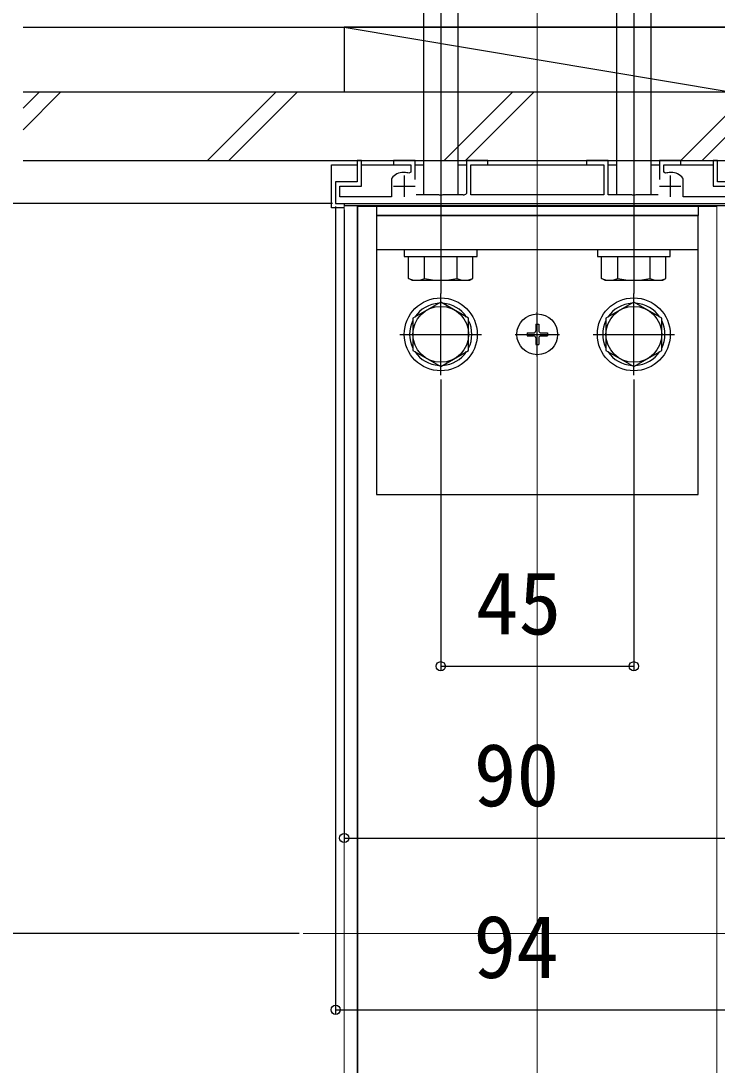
# Model space of a CAD drawing. Units: millimetres, scale not verified. Extents: x -875 to 875, y -1304 to 1298.
# Drawn here: x -540.4 to -378.1, y 650.2 to 893.4 of the extents above; entities that cross this region are included whole.
import ezdxf
from ezdxf.enums import TextEntityAlignment as Align

# ---------------------------------------------------------------- set-up
doc = ezdxf.new("R2010")
doc.units = ezdxf.units.MM
doc.header["$LTSCALE"] = 8
for name, color, linetype in [('0-3_YKK_11', 7, 'Continuous'), ('0-5_YKK_13', 4, 'Continuous'), ('0-6_YKK_D', 6, 'Continuous'), ('0-8_YSS_K', 3, 'Continuous')]:
    doc.layers.add(name, color=color, linetype=linetype)
doc.layers.add('0-4_YKK_12', color=2, linetype='Continuous', lineweight=18)
doc.styles.add('ＭＳ ゴシック', font='')
doc.styles.get('ＭＳ ゴシック').set_extended_font_data('MS Gothic')

msp = doc.modelspace()

# ---------------------------------------------------------------- linework, layer by layer
at = {"layer": '0-3_YKK_11'}
for p, q in [((-451, 858.1), (-451.197, 858.1)), ((-451, 857.4), (-451, 852.4)), ((-388.803, 858.1), (-389, 858.1)), ((-389, 857.4), (-389, 852.4)), ((-453.5, 854.9), (-448.5, 854.9)), ((-391.5, 854.9), (-386.5, 854.9))]:
    msp.add_line(p, q, dxfattribs=at)
for points in [[(-453.935, 856.781), (-454, 856.594), (-454, 852.4), (-466, 852.4), (-466, 854.9), (-461, 854.9), (-461, 860.9), (-462, 860.9), (-462, 855.9), (-467, 855.9), (-467, 850.9), (-373, 850.9), (-373, 855.9), (-378, 855.9), (-378, 860.9), (-379, 860.9), (-379, 854.9), (-374, 854.9), (-374, 852.4), (-386, 852.4), (-386, 856.594), (-386.065, 856.781)], [(-448.5, 856.45), (-448.5, 860.9), (-453.5, 860.9), (-453.5, 859.9), (-449.5, 859.9), (-449.5, 858.188), (-449.903, 857.906)], [(-391.8, 852.9), (-397.042, 852.9), (-397.225, 852.78), (-397.775, 852.78), (-397.958, 852.9), (-403.5, 852.9), (-403.5, 860.9), (-408.5, 860.9), (-408.5, 859.9), (-404.5, 859.9), (-404.5, 852.9), (-435.5, 852.9), (-435.5, 859.9), (-431.5, 859.9), (-431.5, 860.9), (-436.5, 860.9), (-436.5, 853.2)], [(-390.097, 857.906), (-390.5, 858.188), (-390.5, 859.9), (-386.5, 859.9), (-386.5, 860.9), (-391.5, 860.9), (-391.5, 856.45)], [(-437.3, 852.9), (-442.042, 852.9), (-442.225, 852.78), (-442.775, 852.78), (-442.958, 852.9), (-448.2, 852.9)]]:
    msp.add_lwpolyline(points, dxfattribs=at)
for centre, radius, start, end in [((-451.197, 854.6), 3.5, 90.00002, 141.45942), ((-451, 854.9), 3.2, 69.94894, 90), ((-389, 854.9), 3.2, 90, 110.05106), ((-388.803, 854.6), 3.5, 38.54058, 89.99998), ((-437.249, 853.981), 1.082, 267.31066, 313.80143)]:
    msp.add_arc(centre, radius, start, end, dxfattribs=at)
at = {"layer": '0-4_YKK_12'}
for p, q in [((-420, 1042.448), (-420, 137.964)), ((-465, 850.4), (-465, 270.9)), ((-465, 850.4), (-375, 850.4)), ((-462, 850.4), (-462, 270.9)), ((-461.85, 850.15), (-461.85, 271.15)), ((-461.85, 850.15), (-378.15, 850.15)), ((-378.15, 850.15), (-378.15, 271.15)), ((-474.536, 680.9), (455.355, 680.9))]:
    msp.add_line(p, q, dxfattribs=at)
at = {"layer": '0-5_YKK_13'}
for p, q in [((-442.5, 960.9), (-442.5, 829.9)), ((-397.5, 960.9), (-397.5, 829.9)), ((-461, 859.9), (-449.8, 859.9)), ((-448.5, 859.9), (-446.5, 859.9)), ((-438.5, 859.9), (-436.5, 859.9)), ((-435.2, 859.9), (-404.8, 859.9)), ((-403.5, 859.9), (-401.5, 859.9)), ((-393.5, 859.9), (-391.5, 859.9)), ((-390.2, 859.9), (-379, 859.9)), ((-465, 850.9), (-465, 850.4)), ((-465, 850.9), (-375, 850.9)), ((-465, 850.4), (-375, 850.4)), ((-457.5, 850.4), (-457.5, 848.1)), ((-457.5, 850.4), (-382.5, 850.4)), ((-382.5, 850.4), (-382.5, 848.1)), ((-457.5, 848.1), (-382.5, 848.1)), ((-382.5, 840.1), (-457.5, 840.1)), ((-450, 833.433), (-450, 838.5)), ((-450, 838.5), (-435, 838.5)), ((-446.258, 833.433), (-446.258, 838.5)), ((-438.742, 838.5), (-438.742, 833.433)), ((-435, 833.433), (-435, 838.5)), ((-405, 833.433), (-405, 838.5)), ((-405, 838.5), (-390, 838.5)), ((-401.258, 833.433), (-401.258, 838.5)), ((-393.742, 838.5), (-393.742, 833.433)), ((-390, 833.433), (-390, 838.5)), ((-449.25, 833), (-450, 833.433)), ((-449.25, 833), (-435.75, 833)), ((-435.75, 833), (-435, 833.433)), ((-404.25, 833), (-405, 833.433)), ((-404.25, 833), (-390.75, 833)), ((-390.75, 833), (-390, 833.433)), ((-442.5, 810.9), (-442.5, 829.9)), ((-397.5, 810.9), (-397.5, 829.9)), ((-420, 815.25), (-420, 825.55)), ((-420.35, 822.75), (-419.65, 822.75)), ((-420.35, 822.75), (-420.35, 821.25)), ((-419.65, 822.75), (-419.65, 821.25)), ((-452, 820.4), (-433, 820.4)), ((-425.15, 820.4), (-414.85, 820.4)), ((-422.35, 820.75), (-422.35, 820.05)), ((-422.35, 820.75), (-420.85, 820.75)), ((-422.35, 820.05), (-420.85, 820.05)), ((-420.35, 819.55), (-420.35, 818.05)), ((-419.65, 819.55), (-419.65, 818.05)), ((-419.15, 820.75), (-417.65, 820.75)), ((-419.15, 820.05), (-417.65, 820.05)), ((-417.65, 820.75), (-417.65, 820.05)), ((-407, 820.4), (-388, 820.4)), ((-420.35, 818.05), (-419.65, 818.05))]:
    msp.add_line(p, q, dxfattribs=at)
for points in [[(-446.5, 896.5), (-446.5, 860.9), (-446.5, 852.9)], [(-438.5, 896.5), (-438.5, 860.9), (-438.5, 852.9)], [(-401.5, 896.5), (-401.5, 860.9), (-401.5, 852.9)], [(-393.5, 896.5), (-393.5, 860.9), (-393.5, 852.9)], [(-465, 849.9), (-468, 849.9), (-468, 859.9), (-462, 859.9)]]:
    msp.add_lwpolyline(points, dxfattribs=at)
for points in [[(-457.5, 848.1), (-457.5, 783.1), (-382.5, 783.1), (-382.5, 848.1)], [(-451, 840.1), (-451, 838.5), (-434, 838.5), (-434, 840.1)], [(-406, 840.1), (-406, 838.5), (-389, 838.5), (-389, 840.1)], [(-442.5, 827.906), (-449, 824.153), (-449, 816.647), (-442.5, 812.894), (-436, 816.647), (-436, 824.153)], [(-397.5, 827.906), (-404, 824.153), (-404, 816.647), (-397.5, 812.894), (-391, 816.647), (-391, 824.153)]]:
    msp.add_lwpolyline(points, close=True, dxfattribs=at)
for centre, radius in [((-442.5, 820.4), 8.5), ((-442.5, 820.4), 6.5), ((-397.5, 820.4), 8.5), ((-397.5, 820.4), 6.5), ((-420, 820.4), 4.75)]:
    msp.add_circle(centre, radius, dxfattribs=at)
for centre, radius, start, end in [((-448.129, 837.258), 4.258, 243.93616, 296.06384), ((-442.5, 849.527), 16.527, 256.85543, 283.14457), ((-436.871, 837.258), 4.258, 243.93616, 296.06384), ((-403.129, 837.258), 4.258, 243.93616, 296.06384), ((-397.5, 849.527), 16.527, 256.85543, 283.14457), ((-391.871, 837.258), 4.258, 243.93616, 296.06384), ((-442.5, 820.4), 7.25, 93.70844, 146.29156), ((-442.5, 820.4), 7.25, 33.70844, 86.29156), ((-397.5, 820.4), 7.25, 93.70844, 146.29156), ((-397.5, 820.4), 7.25, 33.70844, 86.29156), ((-442.5, 820.4), 7.25, 153.70844, 206.29156), ((-442.5, 820.4), 7.25, 333.70844, 26.29156), ((-397.5, 820.4), 7.25, 153.70844, 206.29156), ((-397.5, 820.4), 7.25, 333.70844, 26.29156), ((-420.85, 821.25), 0.5, 270, 0), ((-420.85, 819.55), 0.5, 0, 90), ((-419.15, 821.25), 0.5, 180, 270), ((-419.15, 819.55), 0.5, 90, 180), ((-442.5, 820.4), 7.25, 213.70844, 266.29156), ((-442.5, 820.4), 7.25, 273.70844, 326.29156), ((-397.5, 820.4), 7.25, 213.70844, 266.29156), ((-397.5, 820.4), 7.25, 273.70844, 326.29156)]:
    msp.add_arc(centre, radius, start, end, dxfattribs=at)
at = {"layer": '0-6_YKK_D'}
for p, q in [((-467.7, 850.9), (-580.869, 850.9)), ((-467, 850.2), (-467, 662.1)), ((-465, 849.4), (-465, 702.1)), ((-442.5, 809.9), (-442.5, 742.1)), ((-397.5, 809.9), (-397.5, 742.1)), ((-442.5, 743.1), (-397.5, 743.1)), ((-465, 703.1), (-375, 703.1)), ((-475.536, 680.9), (-620.868, 680.9)), ((-467, 663.1), (-373, 663.1))]:
    msp.add_line(p, q, dxfattribs=at)
for centre in [(-442.5, 743.1), (-397.5, 743.1), (-465, 703.1), (-467, 663.1)]:
    msp.add_circle(centre, 1.075, dxfattribs=at)
at = {"layer": '0-8_YSS_K'}
for p, q in [((-539.874, 891.9), (-105.004, 891.9)), ((-465, 891.9), (-375, 876.9)), ((-539.874, 876.9), (-107.404, 876.9)), ((-539.874, 873.054), (-536.028, 876.9)), ((-539.874, 868.054), (-531.028, 876.9)), ((-496.874, 860.9), (-480.874, 876.9)), ((-491.874, 860.9), (-475.874, 876.9)), ((-441.719, 860.9), (-425.719, 876.9)), ((-436.719, 860.9), (-420.719, 876.9)), ((-386.565, 860.9), (-370.565, 876.9)), ((-381.565, 860.9), (-365.565, 876.9)), ((-539.874, 860.9), (-107.404, 860.9))]:
    msp.add_line(p, q, dxfattribs=at)
msp.add_lwpolyline([(-465, 876.9), (-375, 876.9), (-375, 891.9), (-465, 891.9)], close=True, dxfattribs=at)

# ---------------------------------------------------------------- texts
at = {"layer": '0-6_YKK_D', "style": 'ＭＳ ゴシック'}
for s, p in [('45', (-434.318, 746.1)), ('90', (-434.83, 706.1)), ('94', (-434.886, 666.1))]:
    msp.add_text(s, height=14.66, dxfattribs=at).set_placement(p, align=Align.BOTTOM_LEFT)

doc.saveas('drawing.dxf')
